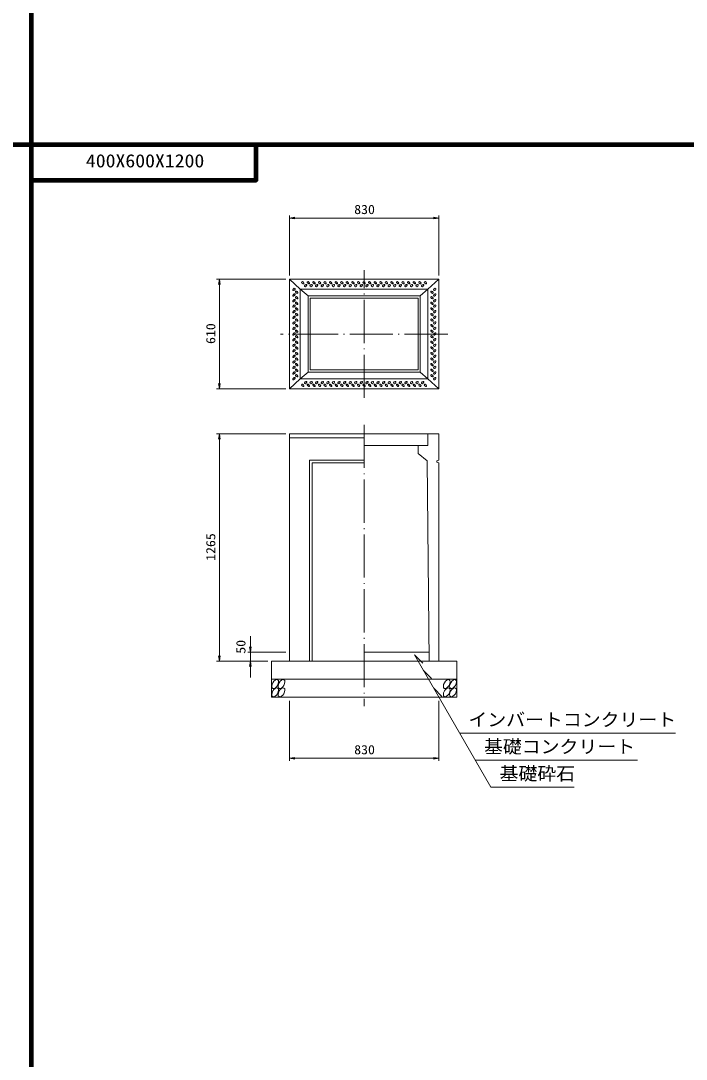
# Model space of a CAD drawing. Units: millimetres, scale not verified. Extents: x -8410 to 41710, y -74801 to 5940.
# Drawn here: x 19451 to 23151, y -32029 to -26252 of the extents above; entities that cross this region are included whole.
import ezdxf
from ezdxf.enums import TextEntityAlignment as Align

# ---------------------------------------------------------------- set-up
doc = ezdxf.new("R2010")
doc.units = ezdxf.units.MM
doc.header["$LTSCALE"] = 20
doc.linetypes.add('LONG_DASHED_DOTTED', pattern=[15.25, 12, -1.5, 0.25, -1.5])
for name, color, linetype, lineweight in [('0-0_グループ[0](0)-D-BMK(0)', 2, 'LONG_DASHED_DOTTED', 13), ('0-1_グループ[0](0)-D-STR(1)', 1, 'Continuous', 13), ('0-2_グループ[0](0)-D-STR-DIM(2)', 7, 'Continuous', 13), ('0-3_グループ[0](0)-D-STR-HTXT(3)', 7, 'Continuous', 13), ('0-5_グループ[0](0)-D-TTL(5)', 2, 'Continuous', 140)]:
    doc.layers.add(name, color=color, linetype=linetype, lineweight=lineweight)
doc.layers.add('0-4_グループ[0](0)-D-STR-TXT(4)', color=7, linetype='Continuous')
doc.layers.add('0-6_グループ[0](0)-D-TTL-TXT(6)', color=7, linetype='Continuous')
doc.styles.add('ＭＳ ゴシック', font='')
doc.styles.get('ＭＳ ゴシック').set_extended_font_data('MS Gothic')

msp = doc.modelspace()

# ---------------------------------------------------------------- linework, layer by layer
at = {"layer": '0-0_グループ[0](0)-D-BMK(0)'}
for p, q in [((21360, -28350), (21360, -27640)), ((21825, -27995), (20895, -27995)), ((21360, -28500), (21360, -30065))]:
    msp.add_line(p, q, dxfattribs=at)
at = {"layer": '0-1_グループ[0](0)-D-STR(1)'}
for p, q in [((20945, -27690), (21775, -27690)), ((20945, -28300), (20945, -27690)), ((21775, -27690), (21775, -28300)), ((21005, -27745), (21715, -27745)), ((21005, -28245), (21005, -27745)), ((21048, -27783), (21672, -27783)), ((21048, -28207), (21048, -27783)), ((21672, -27783), (21672, -28207)), ((21715, -27745), (21715, -28245)), ((21060, -27795), (21660, -27795)), ((21060, -28195), (21060, -27795)), ((21660, -27795), (21660, -28195)), ((21715, -28245), (21005, -28245)), ((21672, -28207), (21048, -28207)), ((21660, -28195), (21060, -28195)), ((21775, -28300), (20945, -28300)), ((21775, -28550), (20945, -28550)), ((20945, -29815), (20945, -28550)), ((21360, -28572), (20945, -28572)), ((21715, -28550), (21715, -28615)), ((21775, -28550), (21775, -28696.5)), ((21715, -28615), (21360, -28615)), ((21660, -28615), (21660, -28660)), ((21056.5, -28696.5), (21056.5, -29815)), ((21360, -28696.5), (21056.5, -28696.5)), ((21660, -28660), (21710, -28700)), ((21710, -28700), (21721.82, -29815)), ((21765, -28700), (21775, -28696.5)), ((21071.5, -28711.5), (21071.5, -29815)), ((21360, -28711.5), (21071.5, -28711.5)), ((21775, -28711.5), (21775, -29815)), ((21721.29, -29765), (21360, -29765)), ((21875, -29815), (20845, -29815)), ((20845, -29815), (20845, -30015)), ((21875, -29815), (21875, -30015)), ((21875, -29915), (20845, -29915)), ((21875, -30015), (20845, -30015))]:
    msp.add_line(p, q, dxfattribs=at)
for points in [[(20945, -27690), (21005, -27745), (21048, -27783)], [(21672, -27783), (21715, -27745), (21775, -27690)], [(20945, -28300), (21005, -28245), (21048, -28207)], [(21672, -28207), (21715, -28245), (21775, -28300)], [(21775, -28711.5), (21765, -28708), (21765, -28700)]]:
    msp.add_lwpolyline(points, dxfattribs=at)
for centre, major_axis, ratio in [((21019, -27709.75), (-6.01, 6.01), 0.529412), ((21034.5, -27725.25), (6.01, 6.01), 0.529412), ((21050, -27709.75), (-6.01, 6.01), 0.529412), ((21065.5, -27725.25), (6.01, 6.01), 0.529412), ((21081, -27709.75), (-6.01, 6.01), 0.529412), ((21096.5, -27725.25), (6.01, 6.01), 0.529412), ((21112, -27709.75), (-6.01, 6.01), 0.529412), ((21127.5, -27725.25), (6.01, 6.01), 0.529412), ((21143, -27709.75), (-6.01, 6.01), 0.529412), ((21158.5, -27725.25), (6.01, 6.01), 0.529412), ((21174, -27709.75), (-6.01, 6.01), 0.529412), ((21189.5, -27725.25), (6.01, 6.01), 0.529412), ((21205, -27709.75), (-6.01, 6.01), 0.529412), ((21220.5, -27725.25), (6.01, 6.01), 0.529412), ((21236, -27709.75), (-6.01, 6.01), 0.529412), ((21251.5, -27725.25), (6.01, 6.01), 0.529412), ((21267, -27709.75), (-6.01, 6.01), 0.529412), ((21282.5, -27725.25), (6.01, 6.01), 0.529412), ((21298, -27709.75), (-6.01, 6.01), 0.529412), ((21313.5, -27725.25), (6.01, 6.01), 0.529412), ((21329, -27709.75), (-6.01, 6.01), 0.529412), ((21344.5, -27725.25), (6.01, 6.01), 0.529412), ((21360, -27709.75), (-6.01, 6.01), 0.529412), ((21375.5, -27725.25), (6.01, 6.01), 0.529412), ((21391, -27709.75), (-6.01, 6.01), 0.529412), ((21406.5, -27725.25), (6.01, 6.01), 0.529412), ((21422, -27709.75), (-6.01, 6.01), 0.529412), ((21437.5, -27725.25), (6.01, 6.01), 0.529412), ((21453, -27709.75), (-6.01, 6.01), 0.529412), ((21468.5, -27725.25), (6.01, 6.01), 0.529412), ((21484, -27709.75), (-6.01, 6.01), 0.529412), ((21499.5, -27725.25), (6.01, 6.01), 0.529412), ((21515, -27709.75), (-6.01, 6.01), 0.529412), ((21530.5, -27725.25), (6.01, 6.01), 0.529412), ((21546, -27709.75), (-6.01, 6.01), 0.529412), ((21561.5, -27725.25), (6.01, 6.01), 0.529412), ((21577, -27709.75), (-6.01, 6.01), 0.529412), ((21592.5, -27725.25), (6.01, 6.01), 0.529412), ((21608, -27709.75), (-6.01, 6.01), 0.529412), ((21623.5, -27725.25), (6.01, 6.01), 0.529412), ((21639, -27709.75), (-6.01, 6.01), 0.529412), ((21654.5, -27725.25), (6.01, 6.01), 0.529412), ((21670, -27709.75), (-6.01, 6.01), 0.529412), ((21685.5, -27725.25), (6.01, 6.01), 0.529412), ((21701, -27709.75), (-6.01, 6.01), 0.529412), ((20969.75, -27747), (-6.01, -6.01), 0.529412), ((20969.75, -27778), (-6.01, -6.01), 0.529412), ((20985.25, -27762.5), (-6.01, 6.01), 0.529412), ((21737.25, -27762.5), (6.01, -6.01), 0.529412), ((21752.75, -27747), (6.01, 6.01), 0.529412), ((21752.75, -27778), (6.01, 6.01), 0.529412), ((20969.75, -27809), (-6.01, -6.01), 0.529412), ((20969.75, -27840), (-6.01, -6.01), 0.529412), ((20985.25, -27793.5), (-6.01, 6.01), 0.529412), ((20985.25, -27824.5), (-6.01, 6.01), 0.529412), ((21737.25, -27793.5), (6.01, -6.01), 0.529412), ((21737.25, -27824.5), (6.01, -6.01), 0.529412), ((21752.75, -27809), (6.01, 6.01), 0.529412), ((21752.75, -27840), (6.01, 6.01), 0.529412), ((20969.75, -27871), (-6.01, -6.01), 0.529412), ((20969.75, -27902), (-6.01, -6.01), 0.529412), ((20985.25, -27855.5), (-6.01, 6.01), 0.529412), ((20985.25, -27886.5), (-6.01, 6.01), 0.529412), ((21737.25, -27855.5), (6.01, -6.01), 0.529412), ((21737.25, -27886.5), (6.01, -6.01), 0.529412), ((21752.75, -27871), (6.01, 6.01), 0.529412), ((21752.75, -27902), (6.01, 6.01), 0.529412), ((20969.75, -27933), (-6.01, -6.01), 0.529412), ((20969.75, -27964), (-6.01, -6.01), 0.529412), ((20985.25, -27917.5), (-6.01, 6.01), 0.529412), ((20985.25, -27948.5), (-6.01, 6.01), 0.529412), ((21737.25, -27917.5), (6.01, -6.01), 0.529412), ((21737.25, -27948.5), (6.01, -6.01), 0.529412), ((21752.75, -27933), (6.01, 6.01), 0.529412), ((21752.75, -27964), (6.01, 6.01), 0.529412), ((20969.75, -27995), (-6.01, -6.01), 0.529412), ((20985.25, -27979.5), (-6.01, 6.01), 0.529412), ((20985.25, -28010.5), (-6.01, 6.01), 0.529412), ((21737.25, -27979.5), (6.01, -6.01), 0.529412), ((21737.25, -28010.5), (6.01, -6.01), 0.529412), ((21752.75, -27995), (6.01, 6.01), 0.529412), ((20969.75, -28026), (-6.01, -6.01), 0.529412), ((20969.75, -28057), (-6.01, -6.01), 0.529412), ((20985.25, -28041.5), (-6.01, 6.01), 0.529412), ((20985.25, -28072.5), (-6.01, 6.01), 0.529412), ((21737.25, -28041.5), (6.01, -6.01), 0.529412), ((21737.25, -28072.5), (6.01, -6.01), 0.529412), ((21752.75, -28026), (6.01, 6.01), 0.529412), ((21752.75, -28057), (6.01, 6.01), 0.529412), ((20969.75, -28088), (-6.01, -6.01), 0.529412), ((20969.75, -28119), (-6.01, -6.01), 0.529412), ((20985.25, -28103.5), (-6.01, 6.01), 0.529412), ((20985.25, -28134.5), (-6.01, 6.01), 0.529412), ((21737.25, -28103.5), (6.01, -6.01), 0.529412), ((21737.25, -28134.5), (6.01, -6.01), 0.529412), ((21752.75, -28088), (6.01, 6.01), 0.529412), ((21752.75, -28119), (6.01, 6.01), 0.529412), ((20969.75, -28150), (-6.01, -6.01), 0.529412), ((20969.75, -28181), (-6.01, -6.01), 0.529412), ((20985.25, -28165.5), (-6.01, 6.01), 0.529412), ((20985.25, -28196.5), (-6.01, 6.01), 0.529412), ((21737.25, -28165.5), (6.01, -6.01), 0.529412), ((21737.25, -28196.5), (6.01, -6.01), 0.529412), ((21752.75, -28150), (6.01, 6.01), 0.529412), ((21752.75, -28181), (6.01, 6.01), 0.529412), ((20969.75, -28212), (-6.01, -6.01), 0.529412), ((20969.75, -28243), (-6.01, -6.01), 0.529412), ((20985.25, -28227.5), (-6.01, 6.01), 0.529412), ((21737.25, -28227.5), (6.01, -6.01), 0.529412), ((21752.75, -28212), (6.01, 6.01), 0.529412), ((21752.75, -28243), (6.01, 6.01), 0.529412), ((21019, -28280.25), (6.01, -6.01), 0.529412), ((21034.5, -28264.75), (-6.01, -6.01), 0.529412), ((21050, -28280.25), (6.01, -6.01), 0.529412), ((21065.5, -28264.75), (-6.01, -6.01), 0.529412), ((21081, -28280.25), (6.01, -6.01), 0.529412), ((21096.5, -28264.75), (-6.01, -6.01), 0.529412), ((21112, -28280.25), (6.01, -6.01), 0.529412), ((21127.5, -28264.75), (-6.01, -6.01), 0.529412), ((21143, -28280.25), (6.01, -6.01), 0.529412), ((21158.5, -28264.75), (-6.01, -6.01), 0.529412), ((21174, -28280.25), (6.01, -6.01), 0.529412), ((21189.5, -28264.75), (-6.01, -6.01), 0.529412), ((21205, -28280.25), (6.01, -6.01), 0.529412), ((21220.5, -28264.75), (-6.01, -6.01), 0.529412), ((21236, -28280.25), (6.01, -6.01), 0.529412), ((21251.5, -28264.75), (-6.01, -6.01), 0.529412), ((21267, -28280.25), (6.01, -6.01), 0.529412), ((21282.5, -28264.75), (-6.01, -6.01), 0.529412), ((21298, -28280.25), (6.01, -6.01), 0.529412), ((21313.5, -28264.75), (-6.01, -6.01), 0.529412), ((21329, -28280.25), (6.01, -6.01), 0.529412), ((21344.5, -28264.75), (-6.01, -6.01), 0.529412), ((21360, -28280.25), (6.01, -6.01), 0.529412), ((21375.5, -28264.75), (-6.01, -6.01), 0.529412), ((21391, -28280.25), (6.01, -6.01), 0.529412), ((21406.5, -28264.75), (-6.01, -6.01), 0.529412), ((21422, -28280.25), (6.01, -6.01), 0.529412), ((21437.5, -28264.75), (-6.01, -6.01), 0.529412), ((21453, -28280.25), (6.01, -6.01), 0.529412), ((21468.5, -28264.75), (-6.01, -6.01), 0.529412), ((21484, -28280.25), (6.01, -6.01), 0.529412), ((21499.5, -28264.75), (-6.01, -6.01), 0.529412), ((21515, -28280.25), (6.01, -6.01), 0.529412), ((21530.5, -28264.75), (-6.01, -6.01), 0.529412), ((21546, -28280.25), (6.01, -6.01), 0.529412), ((21561.5, -28264.75), (-6.01, -6.01), 0.529412), ((21577, -28280.25), (6.01, -6.01), 0.529412), ((21592.5, -28264.75), (-6.01, -6.01), 0.529412), ((21608, -28280.25), (6.01, -6.01), 0.529412), ((21623.5, -28264.75), (-6.01, -6.01), 0.529412), ((21639, -28280.25), (6.01, -6.01), 0.529412), ((21654.5, -28264.75), (-6.01, -6.01), 0.529412), ((21670, -28280.25), (6.01, -6.01), 0.529412), ((21685.5, -28264.75), (-6.01, -6.01), 0.529412), ((21701, -28280.25), (6.01, -6.01), 0.529412), ((20865.43, -29942), (-13.75, -23.82), 0.545455), ((20900.43, -29942), (-13.75, -23.82), 0.545455), ((21819.43, -29942), (-13.75, -23.82), 0.545455), ((21854.43, -29942), (-13.75, -23.82), 0.545455), ((20865.43, -29988), (-13.75, -23.82), 0.545455), ((20900.43, -29988), (-13.75, -23.82), 0.545455), ((21819.43, -29988), (-13.75, -23.82), 0.545455), ((21854.43, -29988), (-13.75, -23.82), 0.545455)]:
    msp.add_ellipse(centre, major_axis=major_axis, ratio=ratio, dxfattribs=at)
at = {"layer": '0-2_グループ[0](0)-D-STR-DIM(2)'}
for p, q in [((20945, -27670), (20945, -27335)), ((20945, -27350), (21775, -27350)), ((21775, -27670), (21775, -27335)), ((20925, -27690), (20540, -27690)), ((20555, -28300), (20555, -27690)), ((20925, -28300), (20540, -28300)), ((20925, -28550), (20540, -28550)), ((20555, -29815), (20555, -28550)), ((20727.48, -29905), (20727.48, -29675)), ((20727.48, -29765), (20727.48, -29675)), ((20925, -29765), (20712.48, -29765)), ((20825, -29815), (20540, -29815)), ((20825, -29815), (20712.48, -29815)), ((20727.48, -29905), (20727.48, -29815)), ((20945, -30035), (20945, -30370)), ((21775, -30035), (21775, -30370)), ((20945, -30355), (21775, -30355))]:
    msp.add_line(p, q, dxfattribs=at)
for points in [[(20975, -27345), (20945, -27350), (20975, -27355)], [(21745, -27355), (21775, -27350), (21745, -27345)], [(20560, -27720), (20555, -27690), (20550, -27720)], [(20550, -28270), (20555, -28300), (20560, -28270)], [(20560, -28580), (20555, -28550), (20550, -28580)], [(20722.48, -29735), (20727.48, -29765), (20732.48, -29735)], [(20550, -29785), (20555, -29815), (20560, -29785)], [(20732.48, -29845), (20727.48, -29815), (20722.48, -29845)], [(20975, -30350), (20945, -30355), (20975, -30360)], [(21745, -30360), (21775, -30355), (21745, -30350)]]:
    msp.add_lwpolyline(points, dxfattribs=at)
at = {"layer": '0-3_グループ[0](0)-D-STR-HTXT(3)'}
for p, q in [((21640, -29780), (22064.35, -30515)), ((21640, -29780), (21685.75, -29825.75)), ((21689.07, -29865), (21734.83, -29910.75)), ((21746.81, -29965), (21792.56, -30010.75)), ((21891.15, -30215), (23091.75, -30215)), ((21977.75, -30365), (22879.21, -30365)), ((22064.35, -30515), (22528.55, -30515))]:
    msp.add_line(p, q, dxfattribs=at)
at = {"layer": '0-5_グループ[0](0)-D-TTL(5)'}
for p, q in [((19510, -37440), (19510, -21690)), ((8410, -26940), (34310, -26940)), ((8410, -26940), (34310, -26940)), ((8410, -26940), (34310, -26940)), ((19510, -42690), (19510, -26940))]:
    msp.add_line(p, q, dxfattribs=at)
msp.add_lwpolyline([(19510, -27140), (20760, -27140), (20760, -26940)], dxfattribs=at)
msp.add_lwpolyline([(19510, -27140), (20760, -27140), (20760, -26940)], dxfattribs=at)
msp.add_lwpolyline([(19510, -27140), (20760, -27140), (20760, -26940)], dxfattribs=at)
msp.add_lwpolyline([(19510, -27140), (20760, -27140), (20760, -26940)], dxfattribs=at)

# ---------------------------------------------------------------- texts
at = {"layer": '0-2_グループ[0](0)-D-STR-DIM(2)', "style": 'ＭＳ ゴシック', "width": 1.1}
for p in [(21304.7, -27343), (21304.7, -30348)]:
    msp.add_text('830', height=51.32, dxfattribs=at).set_placement(p, align=Align.BOTTOM_LEFT)
for s, p in [('610', (20548, -28050.3)), ('1265', (20548, -29256.7)), ('50', (20715.47, -29773.3))]:
    msp.add_text(s, height=51.32, rotation=90, dxfattribs=at).set_placement(p, align=Align.BOTTOM_LEFT)
at = {"layer": '0-4_グループ[0](0)-D-STR-TXT(4)', "style": 'ＭＳ ゴシック', "width": 1.05}
for s, p in [('インバートコンクリート', (21939.85, -30198.68)), ('基礎コンクリート', (22026.45, -30348.68)), ('基礎砕石', (22113.06, -30498.68))]:
    msp.add_text(s, height=73.31, dxfattribs=at).set_placement(p, align=Align.BOTTOM_LEFT)
at = {"layer": '0-6_グループ[0](0)-D-TTL-TXT(6)', "style": 'ＭＳ ゴシック', "width": 1.1}
msp.add_text('400X600X1200', height=73.31, dxfattribs=at).set_placement((19813, -27090), align=Align.BOTTOM_LEFT)

doc.saveas('drawing.dxf')
